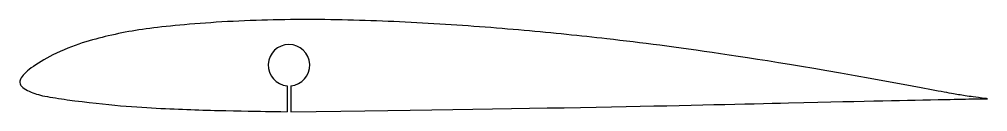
# Model space of a CAD drawing. Header units: millimetres. Extents: x 0 to 280, y -9 to 18.
import ezdxf

# ---------------------------------------------------------------- set-up
doc = ezdxf.new("R2010")
doc.units = ezdxf.units.MM

msp = doc.modelspace()

# ---------------------------------------------------------------- linework, layer by layer
at = {"color": 7, "linetype": 'Continuous'}
for p, q in [((77.5, -1.14), (77.5, -8.63)), ((78.5, -1.14), (78.5, -8.63))]:
    msp.add_line(p, q, dxfattribs=at)
msp.add_arc((78, 4.84), 6, 274.7802, 265.2198, dxfattribs=at)
msp.add_open_spline([(78.5, -8.63), (158.21, -7.67), (237.9, -5.67), (257.82, -5.28), (277.56, -4.89), (278.58, -4.88), (279.78, -4.9), (279.95, -4.89), (279.95, -4.89), (279.96, -4.89), (279.96, -4.89), (279.96, -4.88), (279.95, -4.88), (279.93, -4.88), (279.84, -4.87), (278.8, -4.77), (275.62, -4.35), (272.31, -3.84), (268.96, -3.28), (234.19, 3.29), (199.21, 8.88), (172.85, 12.25), (146.42, 14.99), (119.93, 17.02), (93.38, 18.16), (66.81, 18.1), (40.32, 16.11), (29.31, 14.29), (18.5, 11.53), (10.32, 8.4), (2.83, 3.86), (0.56, 1.41), (0, -0.14), (0.79, -1.6), (3.71, -3.18), (6.89, -4.15), (24.4, -6.69), (42.08, -7.83), (59.79, -8.39), (77.5, -8.63), (71.6, -8.57), (77.5, -8.63)], degree=3, knots=[0, 0, 0, 0, 0.140634, 0.281272, 0.31643, 0.351268, 0.353061, 0.355188, 0.355474, 0.355488, 0.355494, 0.355496, 0.3555, 0.355517, 0.355539, 0.355701, 0.357548, 0.363205, 0.369125, 0.375108, 0.437542, 0.500043, 0.546922, 0.593801, 0.640679, 0.687556, 0.734431, 0.781295, 0.800983, 0.820667, 0.836132, 0.851571, 0.857463, 0.860365, 0.863303, 0.869155, 0.875014, 0.906243, 0.937494, 0.968747, 1, 1, 1, 1], dxfattribs=at)

doc.saveas('drawing.dxf')
